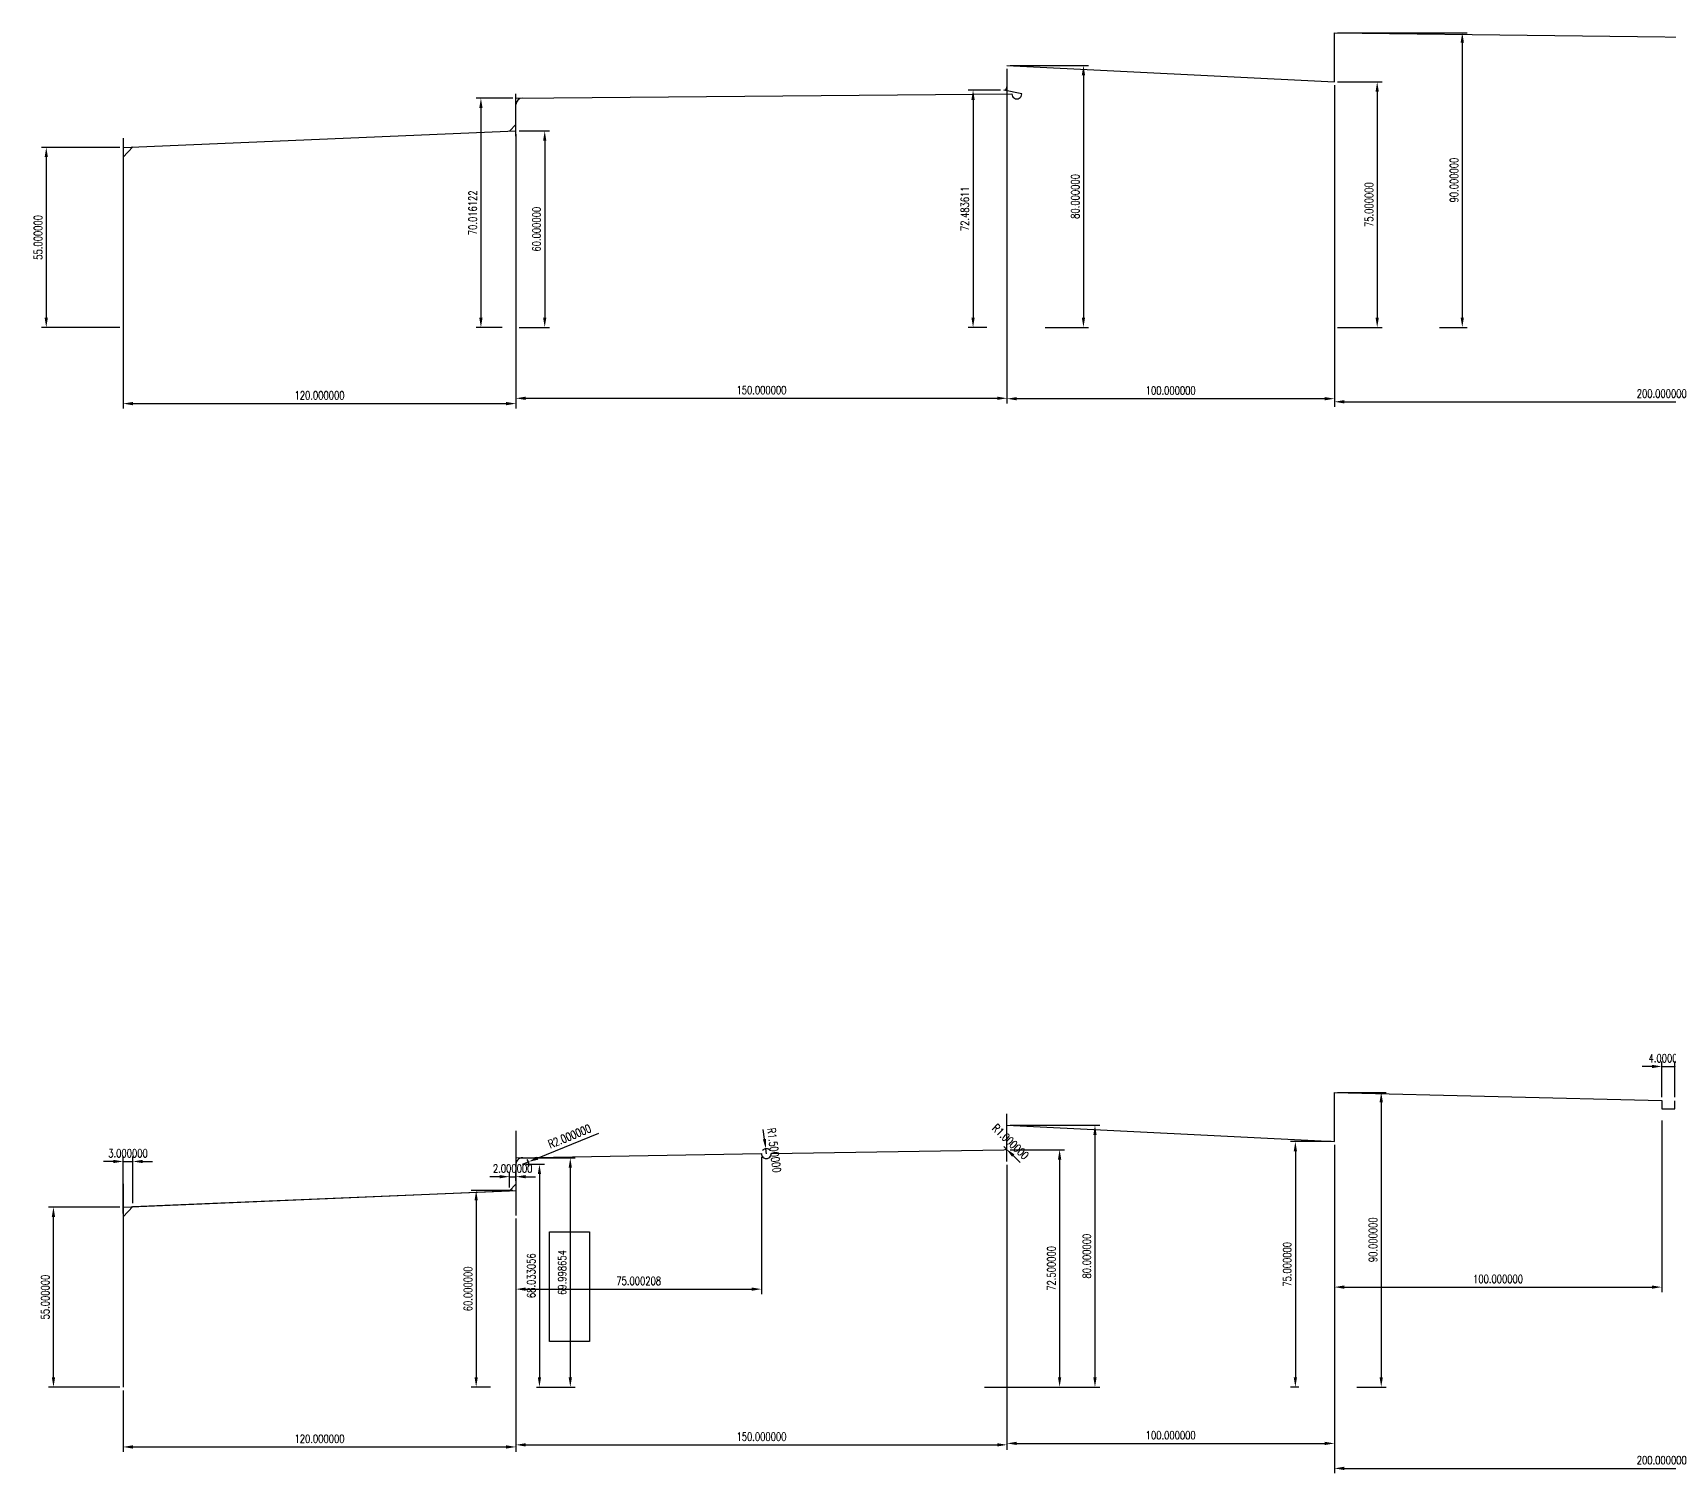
# Model space of a CAD drawing. Extents: x -2528 to 6089, y -2362 to 1067.
# Drawn here: x -27.6 to 472, y 626.7 to 1066.6 of the extents above; entities that cross this region are included whole.
import ezdxf

# ---------------------------------------------------------------- set-up
doc = ezdxf.new("R2010")
doc.units = 0
doc.header["$LTSCALE"] = 16
doc.header["$MEASUREMENT"] = 0
doc.layers.get('0').update_dxf_attribs({"linetype": 'CONTINUOUS'})
doc.layers.get('DEFPOINTS').update_dxf_attribs({"linetype": 'CONTINUOUS'})
doc.styles.add('ROMANS', font='ROMANS.shx', dxfattribs={"width": 0.75, "height": 2.5})
doc.dimstyles.get("Standard").update_dxf_attribs({"dimtxt": 0.18, "dimasz": 3, "dimexe": 2, "dimexo": 1.25, "dimgap": 1.25, "dimtad": 1, "dimzin": 0, "dimdsep": 46, "dimtxsty": 'ROMANS', "dimcen": 0, "dimclrd": 2, "dimclre": 2, "dimclrt": 2, "dimadec": 0, "dimazin": 0, "dimtfac": 1, "dimtix": 1, "dimtofl": 0, "dimtmove": 0, "dimatfit": 1, "dimfxl": 0, "dimtvp": 1, "dimtolj": 1, "dimtzin": 0, "dimarcsym": 0})
doc.dimstyles.new('STANDARD$0', dxfattribs={"dimtxt": 0.18, "dimasz": 3, "dimexe": 2, "dimexo": 1.25, "dimgap": 1.25, "dimtad": 1, "dimzin": 0, "dimdsep": 46, "dimtxsty": 'ROMANS', "dimcen": 0, "dimclrd": 2, "dimclre": 2, "dimclrt": 2, "dimadec": 0, "dimazin": 0, "dimtfac": 1, "dimtix": 1, "dimtofl": 0, "dimtmove": 0, "dimatfit": 1, "dimfxl": 0, "dimtvp": 1, "dimtolj": 1, "dimtzin": 0, "dimarcsym": 0})

# ---------------------------------------------------------------- blocks, each defined once
blk = doc.blocks.new('*D145')
at = {"color": 2, "linetype": 'ByBlock', "lineweight": -2, "transparency": 16777216}
for p, q in [((-1, 1031.56), (-24.97, 1031.56)), ((-23.47, 1028.56), (-23.47, 979.56)), ((-1, 976.56), (-24.97, 976.56))]:
    blk.add_line(p, q, dxfattribs=at)
at = {"color": 2, "transparency": 16777216}
for points in [[(-23.97, 1028.56), (-22.97, 1028.56), (-23.47, 1031.56)], [(-23.97, 979.56), (-22.97, 979.56), (-23.47, 976.56)]]:
    blk.add_solid(points, dxfattribs=at)
at = {"layer": 'DEFPOINTS', "color": 0, "transparency": 16777216}
for p in [(0, 1031.56), (-23.47, 976.56), (0, 976.56)]:
    blk.add_point(p, dxfattribs=at)
at = {"color": 3, "transparency": 16777216, "insert": (-25.97, 1004.06), "char_height": 2.5, "attachment_point": 5, "rotation": 90, "style": 'ROMANS'}
blk.add_mtext('\\A1;55.000000', dxfattribs=at)
blk = doc.blocks.new('*D146')
at = {"color": 2, "linetype": 'ByBlock', "lineweight": -2, "transparency": 16777216}
for p, q in [((121, 1036.56), (130.29, 1036.56)), ((128.79, 1033.56), (128.79, 979.56)), ((121, 976.56), (130.29, 976.56))]:
    blk.add_line(p, q, dxfattribs=at)
at = {"color": 2, "transparency": 16777216}
for points in [[(128.29, 1033.56), (129.29, 1033.56), (128.79, 1036.56)], [(128.29, 979.56), (129.29, 979.56), (128.79, 976.56)]]:
    blk.add_solid(points, dxfattribs=at)
at = {"layer": 'DEFPOINTS', "color": 0, "transparency": 16777216}
for p in [(120, 1036.56), (120, 976.56), (128.79, 976.56)]:
    blk.add_point(p, dxfattribs=at)
at = {"color": 3, "transparency": 16777216, "insert": (126.29, 1006.56), "char_height": 2.5, "attachment_point": 5, "rotation": 90, "style": 'ROMANS'}
blk.add_mtext('\\A1;60.000000', dxfattribs=at)
blk = doc.blocks.new('*D147')
at = {"color": 2, "linetype": 'ByBlock', "lineweight": -2, "transparency": 16777216}
for p, q in [((119, 1046.58), (107.8, 1046.58)), ((109.3, 1043.58), (109.3, 979.56)), ((115.82, 976.56), (107.8, 976.56))]:
    blk.add_line(p, q, dxfattribs=at)
at = {"color": 2, "transparency": 16777216}
for points in [[(108.8, 1043.58), (109.8, 1043.58), (109.3, 1046.58)], [(108.8, 979.56), (109.8, 979.56), (109.3, 976.56)]]:
    blk.add_solid(points, dxfattribs=at)
at = {"layer": 'DEFPOINTS', "color": 0, "transparency": 16777216}
for p in [(120, 1046.58), (109.3, 976.56), (116.82, 976.56)]:
    blk.add_point(p, dxfattribs=at)
at = {"color": 3, "transparency": 16777216, "insert": (106.8, 1011.57), "char_height": 2.5, "attachment_point": 5, "rotation": 90, "style": 'ROMANS'}
blk.add_mtext('\\A1;70.016122', dxfattribs=at)
blk = doc.blocks.new('*D148')
at = {"color": 2, "linetype": 'ByBlock', "lineweight": -2, "transparency": 16777216}
for p, q in [((371, 1051.56), (384.58, 1051.56)), ((383.08, 1048.56), (383.08, 979.56)), ((371, 976.56), (384.58, 976.56))]:
    blk.add_line(p, q, dxfattribs=at)
at = {"color": 2, "transparency": 16777216}
for points in [[(382.58, 1048.56), (383.58, 1048.56), (383.08, 1051.56)], [(382.58, 979.56), (383.58, 979.56), (383.08, 976.56)]]:
    blk.add_solid(points, dxfattribs=at)
at = {"layer": 'DEFPOINTS', "color": 0, "transparency": 16777216}
for p in [(370, 1051.56), (370, 976.56), (383.08, 976.56)]:
    blk.add_point(p, dxfattribs=at)
at = {"color": 3, "transparency": 16777216, "insert": (380.58, 1014.06), "char_height": 2.5, "attachment_point": 5, "rotation": 90, "style": 'ROMANS'}
blk.add_mtext('\\A1;75.000000', dxfattribs=at)
blk = doc.blocks.new('*D149')
at = {"color": 2, "linetype": 'ByBlock', "lineweight": -2, "transparency": 16777216}
for p, q in [((371, 1066.56), (410.57, 1066.56)), ((409.07, 1063.56), (409.07, 979.56)), ((402.12, 976.56), (410.57, 976.56))]:
    blk.add_line(p, q, dxfattribs=at)
at = {"color": 2, "transparency": 16777216}
for points in [[(408.57, 1063.56), (409.57, 1063.56), (409.07, 1066.56)], [(408.57, 979.56), (409.57, 979.56), (409.07, 976.56)]]:
    blk.add_solid(points, dxfattribs=at)
at = {"layer": 'DEFPOINTS', "color": 0, "transparency": 16777216}
for p in [(370, 1066.56), (401.12, 976.56), (409.07, 976.56)]:
    blk.add_point(p, dxfattribs=at)
at = {"color": 3, "transparency": 16777216, "insert": (406.57, 1021.56), "char_height": 2.5, "attachment_point": 5, "rotation": 90, "style": 'ROMANS'}
blk.add_mtext('\\A1;90.000000', dxfattribs=at)
blk = doc.blocks.new('*D164')
at = {"color": 2, "linetype": 'ByBlock', "lineweight": -2, "transparency": 16777216}
for p, q in [((570, 1055.56), (570, 952.36)), ((370, 1050.56), (370, 952.36)), ((373, 953.86), (567, 953.86))]:
    blk.add_line(p, q, dxfattribs=at)
at = {"color": 2, "transparency": 16777216}
for points in [[(373, 954.36), (373, 953.36), (370, 953.86)], [(567, 954.36), (567, 953.36), (570, 953.86)]]:
    blk.add_solid(points, dxfattribs=at)
at = {"layer": 'DEFPOINTS', "color": 0, "transparency": 16777216}
for p in [(570, 1056.56), (370, 1051.56), (570, 953.86)]:
    blk.add_point(p, dxfattribs=at)
at = {"color": 3, "transparency": 16777216, "insert": (470, 956.36), "char_height": 2.5, "attachment_point": 5, "style": 'ROMANS'}
blk.add_mtext('\\A1;200.000000', dxfattribs=at)
blk = doc.blocks.new('*D165')
at = {"color": 2, "linetype": 'ByBlock', "lineweight": -2, "transparency": 16777216}
for p, q in [((270, 1055.56), (270, 953.3)), ((370, 1050.56), (370, 953.3)), ((367, 954.8), (273, 954.8))]:
    blk.add_line(p, q, dxfattribs=at)
at = {"color": 2, "transparency": 16777216}
for points in [[(273, 955.3), (273, 954.3), (270, 954.8)], [(367, 955.3), (367, 954.3), (370, 954.8)]]:
    blk.add_solid(points, dxfattribs=at)
at = {"layer": 'DEFPOINTS', "color": 0, "transparency": 16777216}
for p in [(270, 1056.56), (370, 1051.56), (270, 954.8)]:
    blk.add_point(p, dxfattribs=at)
at = {"color": 3, "transparency": 16777216, "insert": (320, 957.3), "char_height": 2.5, "attachment_point": 5, "style": 'ROMANS'}
blk.add_mtext('\\A1;100.000000', dxfattribs=at)
blk = doc.blocks.new('*D166')
at = {"color": 2, "linetype": 'ByBlock', "lineweight": -2, "transparency": 16777216}
for p, q in [((120, 1033.93), (120, 953.42)), ((270, 1033.93), (270, 953.42)), ((123, 954.92), (267, 954.92))]:
    blk.add_line(p, q, dxfattribs=at)
at = {"color": 2, "transparency": 16777216}
for points in [[(123, 955.42), (123, 954.42), (120, 954.92)], [(267, 955.42), (267, 954.42), (270, 954.92)]]:
    blk.add_solid(points, dxfattribs=at)
at = {"layer": 'DEFPOINTS', "color": 0, "transparency": 16777216}
for p in [(120, 1034.93), (270, 1034.93), (270, 954.92)]:
    blk.add_point(p, dxfattribs=at)
at = {"color": 3, "transparency": 16777216, "insert": (195, 957.42), "char_height": 2.5, "attachment_point": 5, "style": 'ROMANS'}
blk.add_mtext('\\A1;150.000000', dxfattribs=at)
blk = doc.blocks.new('*D167')
at = {"color": 2, "linetype": 'ByBlock', "lineweight": -2, "transparency": 16777216}
for p, q in [((120, 1035.56), (120, 951.8)), ((0, 1018.5), (0, 951.8)), ((3, 953.3), (117, 953.3))]:
    blk.add_line(p, q, dxfattribs=at)
at = {"color": 2, "transparency": 16777216}
for points in [[(3, 953.8), (3, 952.8), (0, 953.3)], [(117, 953.8), (117, 952.8), (120, 953.3)]]:
    blk.add_solid(points, dxfattribs=at)
at = {"layer": 'DEFPOINTS', "color": 0, "transparency": 16777216}
for p in [(120, 1036.56), (0, 1019.5), (120, 953.3)]:
    blk.add_point(p, dxfattribs=at)
at = {"color": 3, "transparency": 16777216, "insert": (60, 955.8), "char_height": 2.5, "attachment_point": 5, "style": 'ROMANS'}
blk.add_mtext('\\A1;120.000000', dxfattribs=at)
blk = doc.blocks.new('*D168')
at = {"color": 2, "linetype": 'ByBlock', "lineweight": -2, "transparency": 16777216}
for p, q in [((268.02, 1049.04), (258.13, 1049.04)), ((259.63, 1046.04), (259.63, 979.56)), ((263.8, 976.56), (258.13, 976.56))]:
    blk.add_line(p, q, dxfattribs=at)
at = {"color": 2, "transparency": 16777216}
for points in [[(259.13, 1046.04), (260.13, 1046.04), (259.63, 1049.04)], [(259.13, 979.56), (260.13, 979.56), (259.63, 976.56)]]:
    blk.add_solid(points, dxfattribs=at)
at = {"layer": 'DEFPOINTS', "color": 0, "transparency": 16777216}
for p in [(269.02, 1049.04), (259.63, 976.56), (264.8, 976.56)]:
    blk.add_point(p, dxfattribs=at)
at = {"color": 3, "transparency": 16777216, "insert": (257.13, 1012.8), "char_height": 2.5, "attachment_point": 5, "rotation": 90, "style": 'ROMANS'}
blk.add_mtext('\\A1;72.483611', dxfattribs=at)
blk = doc.blocks.new('*D169')
at = {"color": 2, "linetype": 'ByBlock', "lineweight": -2, "transparency": 16777216}
for p, q in [((271, 1056.56), (294.85, 1056.56)), ((293.35, 1053.56), (293.35, 979.56)), ((281.65, 976.56), (294.85, 976.56))]:
    blk.add_line(p, q, dxfattribs=at)
at = {"color": 2, "transparency": 16777216}
for points in [[(292.85, 1053.56), (293.85, 1053.56), (293.35, 1056.56)], [(292.85, 979.56), (293.85, 979.56), (293.35, 976.56)]]:
    blk.add_solid(points, dxfattribs=at)
at = {"layer": 'DEFPOINTS', "color": 0, "transparency": 16777216}
for p in [(270, 1056.56), (280.65, 976.56), (293.35, 976.56)]:
    blk.add_point(p, dxfattribs=at)
at = {"color": 3, "transparency": 16777216, "insert": (290.85, 1016.56), "char_height": 2.5, "attachment_point": 5, "rotation": 90, "style": 'ROMANS'}
blk.add_mtext('\\A1;80.000000', dxfattribs=at)
blk = doc.blocks.new('*D172')
at = {"color": 2, "linetype": 'ByBlock', "lineweight": -2, "transparency": 16777216}
for p, q in [((120, 704.41), (120, 633.19)), ((0, 651.96), (0, 633.19)), ((3, 634.69), (117, 634.69))]:
    blk.add_line(p, q, dxfattribs=at)
at = {"color": 2, "transparency": 16777216}
for points in [[(3, 635.19), (3, 634.19), (0, 634.69)], [(117, 635.19), (117, 634.19), (120, 634.69)]]:
    blk.add_solid(points, dxfattribs=at)
at = {"layer": 'DEFPOINTS', "color": 0, "transparency": 16777216}
for p in [(120, 705.41), (0, 652.96), (120, 634.69)]:
    blk.add_point(p, dxfattribs=at)
at = {"color": 3, "transparency": 16777216, "insert": (60, 637.19), "char_height": 2.5, "attachment_point": 5, "style": 'ROMANS'}
blk.add_mtext('\\A1;120.000000', dxfattribs=at)
blk = doc.blocks.new('*D173')
at = {"color": 2, "linetype": 'ByBlock', "lineweight": -2, "transparency": 16777216}
for p, q in [((270, 720.83), (270, 633.83)), ((120, 704.41), (120, 633.83)), ((123, 635.33), (267, 635.33))]:
    blk.add_line(p, q, dxfattribs=at)
at = {"color": 2, "transparency": 16777216}
for points in [[(123, 635.83), (123, 634.83), (120, 635.33)], [(267, 635.83), (267, 634.83), (270, 635.33)]]:
    blk.add_solid(points, dxfattribs=at)
at = {"layer": 'DEFPOINTS', "color": 0, "transparency": 16777216}
for p in [(270, 721.83), (120, 705.41), (270, 635.33)]:
    blk.add_point(p, dxfattribs=at)
at = {"color": 3, "transparency": 16777216, "insert": (195, 637.83), "char_height": 2.5, "attachment_point": 5, "style": 'ROMANS'}
blk.add_mtext('\\A1;150.000000', dxfattribs=at)
blk = doc.blocks.new('*D174')
at = {"color": 2, "linetype": 'ByBlock', "lineweight": -2, "transparency": 16777216}
for p, q in [((370, 726.96), (370, 634.27)), ((270, 707.89), (270, 634.27)), ((273, 635.77), (367, 635.77))]:
    blk.add_line(p, q, dxfattribs=at)
at = {"color": 2, "transparency": 16777216}
for points in [[(273, 636.27), (273, 635.27), (270, 635.77)], [(367, 636.27), (367, 635.27), (370, 635.77)]]:
    blk.add_solid(points, dxfattribs=at)
at = {"layer": 'DEFPOINTS', "color": 0, "transparency": 16777216}
for p in [(370, 727.96), (270, 708.89), (370, 635.77)]:
    blk.add_point(p, dxfattribs=at)
at = {"color": 3, "transparency": 16777216, "insert": (320, 638.27), "char_height": 2.5, "attachment_point": 5, "style": 'ROMANS'}
blk.add_mtext('\\A1;100.000000', dxfattribs=at)
blk = doc.blocks.new('*D175')
at = {"color": 2, "linetype": 'ByBlock', "lineweight": -2, "transparency": 16777216}
for p, q in [((570, 731.96), (570, 626.65)), ((370, 709.85), (370, 626.65)), ((373, 628.15), (567, 628.15))]:
    blk.add_line(p, q, dxfattribs=at)
at = {"color": 2, "transparency": 16777216}
for points in [[(373, 628.65), (373, 627.65), (370, 628.15)], [(567, 628.65), (567, 627.65), (570, 628.15)]]:
    blk.add_solid(points, dxfattribs=at)
at = {"layer": 'DEFPOINTS', "color": 0, "transparency": 16777216}
for p in [(570, 732.96), (370, 710.85), (570, 628.15)]:
    blk.add_point(p, dxfattribs=at)
at = {"color": 3, "transparency": 16777216, "insert": (470, 630.65), "char_height": 2.5, "attachment_point": 5, "style": 'ROMANS'}
blk.add_mtext('\\A1;200.000000', dxfattribs=at)
blk = doc.blocks.new('*D180')
at = {"color": 2, "linetype": 'ByBlock', "lineweight": -2, "transparency": 16777216}
for p, q in [((195, 723.26), (195, 681.38)), ((120, 690.07), (120, 681.38)), ((123, 682.88), (192, 682.88))]:
    blk.add_line(p, q, dxfattribs=at)
at = {"color": 2, "transparency": 16777216}
for points in [[(123, 683.38), (123, 682.38), (120, 682.88)], [(192, 683.38), (192, 682.38), (195, 682.88)]]:
    blk.add_solid(points, dxfattribs=at)
at = {"layer": 'DEFPOINTS', "color": 0, "transparency": 16777216}
for p in [(195, 724.26), (120, 691.07), (195, 682.88)]:
    blk.add_point(p, dxfattribs=at)
at = {"color": 3, "transparency": 16777216, "insert": (157.5, 685.38), "char_height": 2.5, "attachment_point": 5, "style": 'ROMANS'}
blk.add_mtext('\\A1;75.000208', dxfattribs=at)
blk = doc.blocks.new('*D181')
at = {"color": 2, "linetype": 'ByBlock', "lineweight": -2, "transparency": 16777216}
for p, q in [((470, 734.41), (470, 682)), ((370, 704.88), (370, 682)), ((373, 683.5), (467, 683.5))]:
    blk.add_line(p, q, dxfattribs=at)
at = {"color": 2, "transparency": 16777216}
for points in [[(373, 684), (373, 683), (370, 683.5)], [(467, 684), (467, 683), (470, 683.5)]]:
    blk.add_solid(points, dxfattribs=at)
at = {"layer": 'DEFPOINTS', "color": 0, "transparency": 16777216}
for p in [(470, 735.41), (370, 705.88), (470, 683.5)]:
    blk.add_point(p, dxfattribs=at)
at = {"color": 3, "transparency": 16777216, "insert": (420, 686), "char_height": 2.5, "attachment_point": 5, "style": 'ROMANS'}
blk.add_mtext('\\A1;100.000000', dxfattribs=at)
blk = doc.blocks.new('*D183')
at = {"color": 2, "linetype": 'ByBlock', "lineweight": -2, "transparency": 16777216}
for p, q in [((-1, 707.96), (-22.77, 707.96)), ((-21.27, 655.96), (-21.27, 704.96)), ((-1, 652.96), (-22.77, 652.96))]:
    blk.add_line(p, q, dxfattribs=at)
at = {"color": 2, "transparency": 16777216}
for points in [[(-21.77, 704.96), (-20.77, 704.96), (-21.27, 707.96)], [(-21.77, 655.96), (-20.77, 655.96), (-21.27, 652.96)]]:
    blk.add_solid(points, dxfattribs=at)
at = {"layer": 'DEFPOINTS', "color": 0, "transparency": 16777216}
for p in [(-21.27, 707.96), (0, 707.96), (0, 652.96)]:
    blk.add_point(p, dxfattribs=at)
at = {"color": 3, "transparency": 16777216, "insert": (-23.77, 680.46), "char_height": 2.5, "attachment_point": 5, "rotation": 90, "style": 'ROMANS'}
blk.add_mtext('\\A1;55.000000', dxfattribs=at)
blk = doc.blocks.new('*D184')
at = {"color": 2, "linetype": 'ByBlock', "lineweight": -2, "transparency": 16777216}
for p, q in [((119, 712.96), (106.35, 712.96)), ((107.85, 709.96), (107.85, 655.96)), ((112.23, 652.96), (106.35, 652.96))]:
    blk.add_line(p, q, dxfattribs=at)
at = {"color": 2, "transparency": 16777216}
for points in [[(107.35, 709.96), (108.35, 709.96), (107.85, 712.96)], [(107.35, 655.96), (108.35, 655.96), (107.85, 652.96)]]:
    blk.add_solid(points, dxfattribs=at)
at = {"layer": 'DEFPOINTS', "color": 0, "transparency": 16777216}
for p in [(120, 712.96), (107.85, 652.96), (113.23, 652.96)]:
    blk.add_point(p, dxfattribs=at)
at = {"color": 3, "transparency": 16777216, "insert": (105.35, 682.96), "char_height": 2.5, "attachment_point": 5, "rotation": 90, "style": 'ROMANS'}
blk.add_mtext('\\A1;60.000000', dxfattribs=at)
blk = doc.blocks.new('*D185')
at = {"color": 2, "linetype": 'ByBlock', "lineweight": -2, "transparency": 16777216}
for p, q in [((121, 722.96), (138.1, 722.96)), ((136.6, 719.96), (136.6, 655.96)), ((126.24, 652.96), (138.1, 652.96))]:
    blk.add_line(p, q, dxfattribs=at)
at = {"color": 2, "transparency": 16777216}
for points in [[(136.1, 719.96), (137.1, 719.96), (136.6, 722.96)], [(136.1, 655.96), (137.1, 655.96), (136.6, 652.96)]]:
    blk.add_solid(points, dxfattribs=at)
at = {"layer": 'DEFPOINTS', "color": 0, "transparency": 16777216}
for p in [(120, 722.96), (125.24, 652.96), (136.6, 652.96)]:
    blk.add_point(p, dxfattribs=at)
at = {"color": 3, "transparency": 16777216, "insert": (134.1, 687.96), "char_height": 2.5, "attachment_point": 5, "rotation": 90, "style": 'ROMANS'}
blk.add_mtext('\\A1;69.998654', dxfattribs=at)
blk = doc.blocks.new('*D186')
at = {"color": 2, "linetype": 'ByBlock', "lineweight": -2, "transparency": 16777216}
for p, q in [((271, 725.46), (287.57, 725.46)), ((286.07, 722.46), (286.07, 655.96)), ((271, 652.96), (287.57, 652.96))]:
    blk.add_line(p, q, dxfattribs=at)
at = {"color": 2, "transparency": 16777216}
for points in [[(285.57, 722.46), (286.57, 722.46), (286.07, 725.46)], [(285.57, 655.96), (286.57, 655.96), (286.07, 652.96)]]:
    blk.add_solid(points, dxfattribs=at)
at = {"layer": 'DEFPOINTS', "color": 0, "transparency": 16777216}
for p in [(270, 725.46), (270, 652.96), (286.07, 652.96)]:
    blk.add_point(p, dxfattribs=at)
at = {"color": 3, "transparency": 16777216, "insert": (283.57, 689.21), "char_height": 2.5, "attachment_point": 5, "rotation": 90, "style": 'ROMANS'}
blk.add_mtext('\\A1;72.500000', dxfattribs=at)
blk = doc.blocks.new('*D187')
at = {"color": 2, "linetype": 'ByBlock', "lineweight": -2, "transparency": 16777216}
for p, q in [((271, 732.96), (298.37, 732.96)), ((296.87, 729.96), (296.87, 655.96)), ((263.17, 652.96), (298.37, 652.96))]:
    blk.add_line(p, q, dxfattribs=at)
at = {"color": 2, "transparency": 16777216}
for points in [[(296.37, 729.96), (297.37, 729.96), (296.87, 732.96)], [(296.37, 655.96), (297.37, 655.96), (296.87, 652.96)]]:
    blk.add_solid(points, dxfattribs=at)
at = {"layer": 'DEFPOINTS', "color": 0, "transparency": 16777216}
for p in [(270, 732.96), (262.17, 652.96), (296.87, 652.96)]:
    blk.add_point(p, dxfattribs=at)
at = {"color": 3, "transparency": 16777216, "insert": (294.37, 692.96), "char_height": 2.5, "attachment_point": 5, "rotation": 90, "style": 'ROMANS'}
blk.add_mtext('\\A1;80.000000', dxfattribs=at)
blk = doc.blocks.new('*D188')
at = {"color": 2, "linetype": 'ByBlock', "lineweight": -2, "transparency": 16777216}
for p, q in [((369, 727.96), (356.59, 727.96)), ((358.09, 724.96), (358.09, 655.96)), ((359.15, 652.96), (356.59, 652.96))]:
    blk.add_line(p, q, dxfattribs=at)
at = {"color": 2, "transparency": 16777216}
for points in [[(357.59, 724.96), (358.59, 724.96), (358.09, 727.96)], [(357.59, 655.96), (358.59, 655.96), (358.09, 652.96)]]:
    blk.add_solid(points, dxfattribs=at)
at = {"layer": 'DEFPOINTS', "color": 0, "transparency": 16777216}
for p in [(370, 727.96), (358.09, 652.96), (360.15, 652.96)]:
    blk.add_point(p, dxfattribs=at)
at = {"color": 3, "transparency": 16777216, "insert": (355.59, 690.46), "char_height": 2.5, "attachment_point": 5, "rotation": 90, "style": 'ROMANS'}
blk.add_mtext('\\A1;75.000000', dxfattribs=at)
blk = doc.blocks.new('*D189')
at = {"color": 2, "linetype": 'ByBlock', "lineweight": -2, "transparency": 16777216}
for p, q in [((371, 742.96), (385.81, 742.96)), ((384.31, 739.96), (384.31, 655.96)), ((376.83, 652.96), (385.81, 652.96))]:
    blk.add_line(p, q, dxfattribs=at)
at = {"color": 2, "transparency": 16777216}
for points in [[(383.81, 739.96), (384.81, 739.96), (384.31, 742.96)], [(383.81, 655.96), (384.81, 655.96), (384.31, 652.96)]]:
    blk.add_solid(points, dxfattribs=at)
at = {"layer": 'DEFPOINTS', "color": 0, "transparency": 16777216}
for p in [(370, 742.96), (375.83, 652.96), (384.31, 652.96)]:
    blk.add_point(p, dxfattribs=at)
at = {"color": 3, "transparency": 16777216, "insert": (381.81, 697.96), "char_height": 2.5, "attachment_point": 5, "rotation": 90, "style": 'ROMANS'}
blk.add_mtext('\\A1;90.000000', dxfattribs=at)
blk = doc.blocks.new('*D202')
at = {"color": 2, "linetype": 'ByBlock', "lineweight": -2, "transparency": 16777216}
for p, q in [((123, 721), (128.68, 721)), ((127.18, 718), (127.18, 655.96)), ((126.24, 652.96), (128.68, 652.96))]:
    blk.add_line(p, q, dxfattribs=at)
at = {"color": 2, "transparency": 16777216}
for points in [[(126.68, 718), (127.68, 718), (127.18, 721)], [(126.68, 655.96), (127.68, 655.96), (127.18, 652.96)]]:
    blk.add_solid(points, dxfattribs=at)
at = {"layer": 'DEFPOINTS', "color": 0, "transparency": 16777216}
for p in [(122, 721), (125.24, 652.96), (127.18, 652.96)]:
    blk.add_point(p, dxfattribs=at)
at = {"color": 3, "transparency": 16777216, "insert": (124.68, 686.98), "char_height": 2.5, "attachment_point": 5, "rotation": 90, "style": 'ROMANS'}
blk.add_mtext('\\A1;68.033056', dxfattribs=at)
blk = doc.blocks.new('*D203')
at = {"color": 2, "linetype": 'ByBlock', "lineweight": -2, "transparency": 16777216}
for p, q in [((-3, 721.87), (-6, 721.87)), ((0, 705.99), (0, 723.37)), ((0, 721.87), (3, 721.87)), ((3, 709.09), (3, 723.37)), ((6, 721.87), (9, 721.87))]:
    blk.add_line(p, q, dxfattribs=at)
at = {"color": 2, "transparency": 16777216}
for points in [[(-3, 722.37), (-3, 721.37), (0, 721.87)], [(6, 722.37), (6, 721.37), (3, 721.87)]]:
    blk.add_solid(points, dxfattribs=at)
at = {"layer": 'DEFPOINTS', "color": 0, "transparency": 16777216}
for p in [(3, 721.87), (0, 704.99), (3, 708.09)]:
    blk.add_point(p, dxfattribs=at)
at = {"color": 3, "transparency": 16777216, "insert": (1.5, 724.37), "char_height": 2.5, "attachment_point": 5, "style": 'ROMANS'}
blk.add_mtext('\\A1;3.000000', dxfattribs=at)
blk = doc.blocks.new('*D204')
at = {"color": 2, "linetype": 'ByBlock', "lineweight": -2, "transparency": 16777216}
for p, q in [((115, 717.22), (112, 717.22)), ((118, 713.88), (118, 718.72)), ((118, 717.22), (120, 717.22)), ((120, 715.96), (120, 718.72)), ((123, 717.22), (126, 717.22))]:
    blk.add_line(p, q, dxfattribs=at)
at = {"color": 2, "transparency": 16777216}
for points in [[(115, 717.72), (115, 716.72), (118, 717.22)], [(123, 717.72), (123, 716.72), (120, 717.22)]]:
    blk.add_solid(points, dxfattribs=at)
at = {"layer": 'DEFPOINTS', "color": 0, "transparency": 16777216}
for p in [(120, 717.22), (120, 714.96), (118, 712.88)]:
    blk.add_point(p, dxfattribs=at)
at = {"color": 3, "transparency": 16777216, "insert": (119, 719.72), "char_height": 2.5, "attachment_point": 5, "style": 'ROMANS'}
blk.add_mtext('\\A1;2.000000', dxfattribs=at)
blk = doc.blocks.new('*D205')
at = {"color": 2, "linetype": 'ByBlock', "lineweight": -2, "transparency": 16777216}
for p, q in [((126.63, 722.88), (145.28, 730.49)), ((122, 721), (123.85, 721.75))]:
    blk.add_line(p, q, dxfattribs=at)
blk.add_arc((122, 721), 2, 339.2132, 45.4471, dxfattribs=at)
at = {"color": 2, "transparency": 16777216}
blk.add_solid([(126.44, 723.35), (126.82, 722.42), (123.85, 721.75)], dxfattribs=at)
at = {"layer": 'DEFPOINTS', "color": 0, "transparency": 16777216}
for p in [(122, 721), (123.85, 721.75)]:
    blk.add_point(p, dxfattribs=at)
at = {"color": 3, "transparency": 16777216, "insert": (136.4, 729.57), "char_height": 2.5, "attachment_point": 5, "rotation": 22.185, "style": 'ROMANS'}
blk.add_mtext('\\A1;R2.000000', dxfattribs=at)
blk = doc.blocks.new('*D206')
at = {"color": 2, "linetype": 'ByBlock', "lineweight": -2, "transparency": 16777216}
for p, q in [((195.92, 728.7), (195.54, 731.68)), ((196.5, 724.24), (196.31, 725.73))]:
    blk.add_line(p, q, dxfattribs=at)
blk.add_arc((196.5, 724.24), 1.5, 40.0787, 140.848, dxfattribs=at)
at = {"color": 2, "transparency": 16777216}
blk.add_solid([(196.42, 728.77), (195.43, 728.64), (196.31, 725.73)], dxfattribs=at)
at = {"layer": 'DEFPOINTS', "color": 0, "transparency": 16777216}
for p in [(196.31, 725.73), (196.5, 724.24)]:
    blk.add_point(p, dxfattribs=at)
at = {"color": 3, "transparency": 16777216, "insert": (198.88, 725.3), "char_height": 2.5, "attachment_point": 5, "rotation": 277.3745, "style": 'ROMANS'}
blk.add_mtext('\\A1;R1.500000', dxfattribs=at)
blk = doc.blocks.new('*D207')
at = {"color": 2, "linetype": 'ByBlock', "lineweight": -2, "transparency": 16777216}
for p, q in [((269, 726.45), (269.72, 725.75)), ((271.88, 723.68), (274.05, 721.6))]:
    blk.add_line(p, q, dxfattribs=at)
at = {"color": 2, "transparency": 16777216}
blk.add_solid([(272.23, 724.04), (271.54, 723.31), (269.72, 725.75)], dxfattribs=at)
at = {"layer": 'DEFPOINTS', "color": 0, "transparency": 16777216}
for p in [(269, 726.45), (269.72, 725.75)]:
    blk.add_point(p, dxfattribs=at)
at = {"color": 3, "transparency": 16777216, "insert": (271.09, 727.9), "char_height": 2.5, "attachment_point": 5, "rotation": 316.1402, "style": 'ROMANS'}
blk.add_mtext('\\A1;R1.000000', dxfattribs=at)
blk = doc.blocks.new('*D208')
at = {"color": 2, "linetype": 'ByBlock', "lineweight": -2, "transparency": 16777216}
for p, q in [((467, 750.88), (464, 750.88)), ((470, 741.46), (470, 752.38)), ((470, 750.88), (474, 750.88)), ((474, 741.46), (474, 752.38)), ((477, 750.88), (480, 750.88))]:
    blk.add_line(p, q, dxfattribs=at)
at = {"color": 2, "transparency": 16777216}
for points in [[(467, 751.38), (467, 750.38), (470, 750.88)], [(477, 751.38), (477, 750.38), (474, 750.88)]]:
    blk.add_solid(points, dxfattribs=at)
at = {"layer": 'DEFPOINTS', "color": 0, "transparency": 16777216}
for p in [(474, 750.88), (470, 740.46), (474, 740.46)]:
    blk.add_point(p, dxfattribs=at)
at = {"color": 3, "transparency": 16777216, "insert": (472, 753.38), "char_height": 2.5, "attachment_point": 5, "style": 'ROMANS'}
blk.add_mtext('\\A1;4.000000', dxfattribs=at)

msp = doc.modelspace()

# ---------------------------------------------------------------- linework, layer by layer
at = {"color": 0}
for p, q in [((370, 1051.5598876), (370, 1066.5598876)), ((120, 1034.9293057), (120, 1047.9344474)), ((0, 1034.3512099), (0, 976.5598876)), ((370, 727.9631511), (370, 742.9631511)), ((270, 721.8301954), (270, 736.420394)), ((120, 731.2417298), (120, 705.4071914)), ((0, 715.0870032), (0, 652.9631511))]:
    msp.add_line(p, q, dxfattribs=at)
for points in [[(370, 1066.5598876), (572, 1064.0598876)], [(270, 1056.5598876), (370, 1051.5598876)], [(120, 1046.5759989), (271.5002083, 1047.8598841)], [(274.4997917, 1047.8598841), (269.0166644, 1049.0434987)], [(0, 1031.5598876), (120, 1036.5598876)], [(118, 1036.4765543), (120, 1038.561623)], [(118, 1036.4765543), (120, 1038.561623)], [(118, 1036.4765543), (120, 1038.561623)], [(118, 1036.4765543), (120, 1038.561623)], [(118, 1036.4765543), (120, 1038.561623)], [(118, 1036.4765543), (120, 1038.561623)], [(118, 1036.4765543), (120, 1038.561623)], [(118, 1036.4765543), (120, 1038.561623)], [(118, 1036.4765543), (120, 1038.561623)], [(118, 1036.4765543), (120, 1038.561623)], [(118, 1036.4765543), (120, 1038.561623)], [(0, 1028.5572846), (3, 1031.6848876)], [(0, 1028.5572846), (3, 1031.6848876)], [(0, 1028.5572846), (3, 1031.6848876)], [(0, 1028.5572846), (3, 1031.6848876)], [(0, 1028.5572846), (3, 1031.6848876)], [(0, 1028.5572846), (3, 1031.6848876)], [(0, 1028.5572846), (3, 1031.6848876)], [(0, 1028.5572846), (3, 1031.6848876)], [(0, 1028.5572846), (3, 1031.6848876)], [(0, 1028.5572846), (3, 1031.6848876)], [(0, 1028.5572846), (3, 1031.6848876)], [(370, 742.9631511), (470, 740.4631511)], [(370, 742.9631511), (470, 740.4631511)], [(370, 742.9631511), (470, 740.4631511)], [(470, 740.4631511), (470, 737.9631511), (474, 737.9631511), (474, 740.3631511)], [(470, 740.4631511), (470, 737.9631511), (474, 737.9631511), (474, 740.3631511)], [(270, 732.9631511), (370, 727.9631511)], [(270, 732.9631511), (370, 727.9631511)], [(270, 732.9631511), (370, 727.9631511)], [(120, 722.9618049), (195.0002083, 724.2631476)], [(118, 712.8798178), (120, 714.9648865)], [(118, 712.8798178), (120, 714.9648865)], [(118, 712.8798178), (120, 714.9648865)], [(0, 707.9631511), (120, 712.9631511)], [(3, 708.0881511), (118, 712.8798178)], [(3, 708.0881511), (118, 712.8798178)], [(0, 704.9605481), (3, 708.0881511)], [(0, 704.9605481), (3, 708.0881511)], [(0, 704.9605481), (3, 708.0881511)]]:
    msp.add_lwpolyline(points, dxfattribs=at)
at = {"color": 3}
msp.add_lwpolyline([(197.9997917, 724.2631476), (269.0166644, 725.4467622)], dxfattribs=at)
at = {"color": 6}
msp.add_lwpolyline([(130.2533043, 700.4130384), (142.4984817, 700.4130384), (142.4984817, 666.8805483), (130.2533043, 666.8805483)], close=True, dxfattribs=at)
at = {"color": 0}
for centre, radius, start, end in [((269, 1050.0433598), 1, 270.954841254, 0), ((269, 1050.0433598), 1, 270.954841254, 0), ((269, 1050.0433598), 1, 270.954841254, 0), ((269, 1050.0433598), 1, 270.954841254, 0), ((269, 1050.0433598), 1, 270.954841254, 0), ((269, 1050.0433598), 1, 270.954841254, 0), ((269, 1050.0433598), 1, 270.954841254, 0), ((269, 1050.0433598), 1, 270.954841254, 0), ((269, 1050.0433598), 1, 270.954841254, 0), ((269, 1050.0433598), 1, 270.954841254, 0), ((122, 1044.5929432), 2, 90.954841254, 180), ((122, 1044.5929432), 2, 90.954841254, 180), ((122, 1044.5929432), 2, 90.954841254, 180), ((122, 1044.5929432), 2, 90.954841254, 180), ((122, 1044.5929432), 2, 90.954841254, 180), ((122, 1044.5929432), 2, 90.954841254, 180), ((122, 1044.5929432), 2, 90.954841254, 180), ((122, 1044.5929432), 2, 90.954841254, 180), ((122, 1044.5929432), 2, 90.954841254, 180), ((122, 1044.5929432), 2, 90.954841254, 180), ((273, 1047.8348876), 1.5, 179.045158746, 0.954841254), ((273, 1047.8348876), 1.5, 179.045158746, 0.954841254), ((273, 1047.8348876), 1.5, 179.045158746, 0.954841254), ((273, 1047.8348876), 1.5, 179.045158746, 0.954841254), ((273, 1047.8348876), 1.5, 179.045158746, 0.954841254), ((273, 1047.8348876), 1.5, 179.045158746, 0.954841254), ((273, 1047.8348876), 1.5, 179.045158746, 0.954841254), ((273, 1047.8348876), 1.5, 179.045158746, 0.954841254), ((273, 1047.8348876), 1.5, 179.045158746, 0.954841254), ((273, 1047.8348876), 1.5, 179.045158746, 0.954841254), ((269, 726.4466233), 1, 270.954841254, 0), ((269, 726.4466233), 1, 270.954841254, 0), ((122, 720.9962067), 2, 74.094940657, 180), ((196.5, 724.2381511), 1.5, 179.045158746, 0.954841254)]:
    msp.add_arc(centre, radius, start, end, dxfattribs=at)
at = {"color": 6}
msp.add_arc((269, 726.4466233), 1, 270.954841254, 0, dxfattribs=at)

# ---------------------------------------------------------------- dimensions: what is measured, and where the dimension line sits
at = {"color": 0}
for base, p1, p2, picture, middle in [((409.069941, 976.5598876), (370, 1066.5598876), (401.1209975, 976.5598876), '*D149', (406.569941, 1021.5598876)), ((293.3520564, 976.5598876), (270, 1056.5598876), (280.6511307, 976.5598876), '*D169', (290.8520564, 1016.5598876)), ((383.0829879, 976.5598876), (370, 1051.5598876), (370, 976.5598876), '*D148', (380.5829879, 1014.0598876)), ((109.297965, 976.5598876), (120.001221, 1046.5760093), (116.8240084, 976.5598876), '*D147', (106.797965, 1011.5679484)), ((259.6334385, 976.5598876), (269.0166644, 1049.0434987), (264.8031642, 976.5598876), '*D168', (257.1334385, 1012.8016931)), ((128.7895693, 976.5598876), (120, 1036.5598876), (120, 976.5598876), '*D146', (126.2895693, 1006.5598876)), ((-23.4697313, 976.5598876), (0, 1031.5598876), (0, 976.5598876), '*D145', (-25.9697313, 1004.0598876)), ((384.3119032, 652.9631511), (370, 742.9631511), (375.829653, 652.9631511), '*D189', (381.8119032, 697.9631511)), ((296.866955, 652.9631511), (270, 732.9631511), (262.1668713, 652.9631511), '*D187', (294.366955, 692.9631511)), ((286.0713765, 652.9631511), (270, 725.4631511), (270, 652.9631511), '*D186', (283.5713765, 689.2131511)), ((358.0940699, 652.9631511), (370, 727.9631511), (360.1503705, 652.9631511), '*D188', (355.5940699, 690.4631511)), ((136.5956646, 652.9631511), (120, 722.9618049), (125.2374435, 652.9631511), '*D185', (134.0956646, 687.962478)), ((127.178434, 652.9631511), (122, 720.9962067), (125.2374435, 652.9631511), '*D202', (124.678434, 686.9796789)), ((107.8501256, 652.9631511), (120, 712.9631511), (113.2326079, 652.9631511), '*D184', (105.3501256, 682.9631511)), ((-21.2683225, 707.9631511), (0, 652.9631511), (0, 707.9631511), '*D183', (-23.7683225, 680.4631511))]:
    dim = msp.add_linear_dim(base=base, p1=p1, p2=p2, angle=90, dimstyle='STANDARD$0', override={"dimtxt": 3, "dimexe": 1.5, "dimexo": 1, "dimdec": 6, "dimclrt": 3, "dimtofl": 1, "dimatfit": 0, "dimtvp": 0, "dimarcsym": 1}, dxfattribs=at)
    dim.commit()
    dim.dimension.update_dxf_attribs({"geometry": picture, "text_midpoint": middle})
for base, p1, p2, picture, middle in [((270, 954.8049213), (370, 1051.5598876), (270, 1056.5598876), '*D165', (320, 957.3049213)), ((570, 953.8625048), (370, 1051.5598876), (570, 1056.5598876), '*D164', (470, 956.3625048)), ((120, 953.3045672), (0, 1019.5033429), (120, 1036.5598876), '*D167', (60, 955.8045672)), ((270, 954.9229063), (120, 1034.9293057), (270, 1034.9293057), '*D166', (195, 957.4229063)), ((474, 750.8838759), (470, 740.4631511), (474, 740.4631511), '*D208', (472, 753.3838759)), ((470, 683.4961739), (370, 705.8820102), (470, 735.4131511), '*D181', (420, 685.9961739)), ((570, 628.1502906), (370, 710.845714), (570, 732.9631511), '*D175', (470, 630.6502906)), ((3, 721.8741686), (0, 704.990427), (3, 708.0881511), '*D203', (1.5, 724.3741686)), ((370, 635.7733182), (270, 708.8937037), (370, 727.9631511), '*D174', (320, 638.2733182)), ((120, 717.2194819), (118, 712.8798178), (120, 714.9648865), '*D204', (119, 719.7194819)), ((195.0002083, 682.8769109), (120, 691.0708654), (195.0002083, 724.2631476), '*D180', (157.5001041, 685.3769109)), ((270, 635.33467), (120, 705.4071914), (270, 721.8301954), '*D173', (195, 637.83467)), ((120, 634.6883078), (0, 652.9631511), (120, 705.4071914), '*D172', (60, 637.1883078))]:
    dim = msp.add_linear_dim(base=base, p1=p1, p2=p2, dimstyle='STANDARD$0', override={"dimtxt": 3, "dimexe": 1.5, "dimexo": 1, "dimdec": 6, "dimclrt": 3, "dimtofl": 1, "dimatfit": 0, "dimtvp": 0, "dimarcsym": 1}, dxfattribs=at)
    dim.commit()
    dim.dimension.update_dxf_attribs({"geometry": picture, "text_midpoint": middle})
for center, mpoint, picture, middle in [((269, 726.4466233), (269.7210371, 725.7537269), '*D207', (271.0927596, 727.902768)), ((196.5, 724.2381511), (196.3074684, 725.7257437), '*D206', (198.8830551, 725.3028334))]:
    dim = msp.add_radius_dim(center=center, mpoint=mpoint, dimstyle='Standard', override={"dimtxt": 3, "dimexe": 1.5, "dimexo": 1, "dimdec": 6, "dimclrt": 3, "dimtofl": 1, "dimatfit": 0, "dimtvp": 0, "dimarcsym": 1}, dxfattribs=at)
    dim.commit()
    dim.dimension.update_dxf_attribs({"geometry": picture, "text_midpoint": middle})
dim = msp.add_radius_dim(center=(122, 720.9962067), mpoint=(123.8519385, 721.7514047), dimstyle='Standard', override={"dimtxt": 3, "dimexe": 1.5, "dimexo": 1, "dimdec": 6, "dimclrt": 3, "dimtofl": 1, "dimatfit": 0, "dimtvp": 0, "dimarcsym": 1}, dxfattribs=at)
dim.commit()
dim.dimension.update_dxf_attribs({"geometry": '*D205', "text_midpoint": (137.3446329, 727.2535613), "dimtype": 164})

doc.saveas('drawing.dxf')
